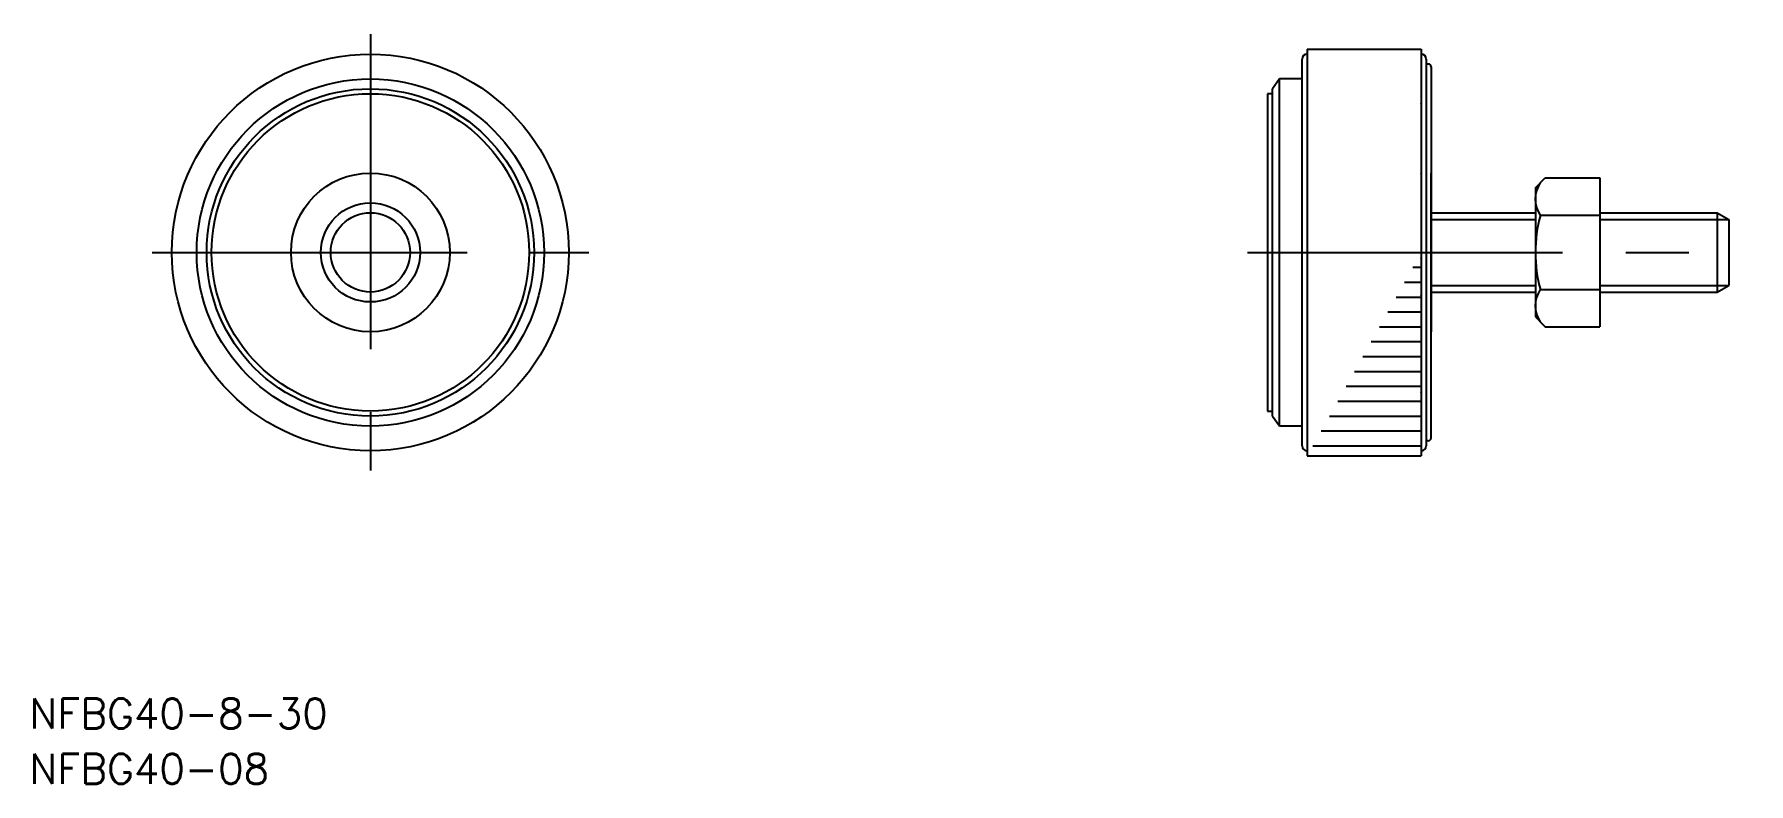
# Model space of a CAD drawing. Extents: x -34 to 139, y -54 to 22.
import ezdxf

# ---------------------------------------------------------------- set-up
doc = ezdxf.new("R2010")
doc.units = 0
doc.linetypes.add('CENTER', pattern=[50.8, 31.75, -6.35, 6.35, -6.35])
doc.layers.get('0').update_dxf_attribs({"linetype": 'CONTINUOUS'})
doc.layers.add('CENTER', color=1, linetype='CENTER')
doc.styles.get("Standard").update_dxf_attribs({"font": 'txt.shx', "height": 3, "bigfont": 'bigfont.shx'})

# ---------------------------------------------------------------- blocks, each defined once
blk = doc.blocks.new('*U9')
at = {"color": 7, "linetype": 'CONTINUOUS'}
blk.add_text('NFBG40-8-30', height=3, dxfattribs=at).set_placement((-34.38, -48))
blk = doc.blocks.new('*U10')
at = {"color": 7, "linetype": 'CONTINUOUS'}
blk.add_text('NFBG40-08', height=3, dxfattribs=at).set_placement((-34.38, -53.58))

msp = doc.modelspace()

# ---------------------------------------------------------------- linework, layer by layer
at = {"color": 7, "linetype": 'CONTINUOUS'}
for p, q in [((93.906245, -19.500001), (93.906245, 19.5)), ((94.406245, 20.5), (94.406245, 20.459547)), ((94.406245, 20.5), (105.906245, 20.5)), ((94.406245, 20.459547), (94.406245, 20.338351)), ((94.406245, 20.338351), (94.406245, 20.136889)), ((94.406245, 20.136889), (94.406245, 19.855955)), ((94.406245, 19.855955), (94.406245, 19.496658)), ((94.406245, 19.496658), (94.406245, 19.060418)), ((94.406245, 19.060418), (94.406245, 18.548954)), ((105.906245, 20.5), (105.906245, 20.459547)), ((105.906245, 20.459547), (105.906245, 20.338351)), ((105.906245, 20.338351), (105.906245, 20.136889)), ((105.906245, 20.136889), (105.906245, 19.855955)), ((105.906245, 19.855955), (105.906245, 19.496658)), ((105.906245, 19.496658), (105.906245, 19.060418)), ((105.906245, 19.060418), (105.906245, 18.548954)), ((106.406245, 19.5), (106.406245, -19.500001)), ((91.606245, 17.5), (90.906244, 16.5)), ((93.906245, 17.5), (91.606245, 17.5)), ((91.606245, 0), (91.606245, 17.5)), ((94.406245, 18.548954), (94.406245, 17.964286)), ((94.406245, 17.964286), (94.406245, 17.308723)), ((94.406245, 17.308723), (94.406245, 16.584849)), ((105.906245, 18.548954), (105.906245, 17.964286)), ((105.906245, 17.964286), (105.906245, 17.308723)), ((105.906245, 17.308723), (105.906245, 16.584849)), ((106.606245, 19), (106.406245, 19)), ((106.906245, 18.7), (106.906245, -8.000001)), ((90.906244, 16), (90.406245, 16)), ((90.406245, 16), (90.406245, -16.000001)), ((90.906244, 0), (90.906244, 16.5)), ((94.406245, 16.584849), (94.406245, 15.805239)), ((94.406245, 15.805239), (94.406245, 15.80096)), ((94.406245, 15.80096), (94.406245, 15.795521)), ((94.406245, 15.795521), (94.406245, 15.004529)), ((105.906245, 16.584849), (105.906245, 15.805239)), ((105.906245, 15.80096), (105.906245, 15.805239)), ((105.906245, 15.80096), (105.906245, 15.795521)), ((105.906245, 15.795521), (105.906245, 15.004529)), ((94.406245, 15.004529), (94.406245, 14.999913)), ((94.406245, 14.999913), (94.406245, 14.943856)), ((94.406245, 14.943856), (94.406245, 14.144604)), ((94.406245, 14.144604), (94.406245, 14.139667)), ((94.406245, 14.139667), (94.406245, 14.033216)), ((94.406245, 14.033216), (94.406245, 13.228855)), ((105.906245, 14.999913), (105.906245, 15.004529)), ((105.906245, 14.999913), (105.906245, 14.943856)), ((105.906245, 14.943856), (105.906245, 14.144604)), ((105.906245, 14.139667), (105.906245, 14.144604)), ((105.906245, 14.139667), (105.906245, 14.033216)), ((105.906245, 14.033216), (105.906245, 13.228855)), ((94.406245, 13.228855), (94.406245, 13.223618)), ((94.406245, 13.223618), (94.406245, 13.067191)), ((94.406245, 13.067191), (94.406245, 12.260899)), ((94.406245, 12.260899), (94.406245, 12.255382)), ((94.406245, 12.255382), (94.406245, 12.049597)), ((105.906245, 13.223618), (105.906245, 13.228855)), ((105.906245, 13.223618), (105.906245, 13.067191)), ((105.906245, 13.067191), (105.906245, 12.260899)), ((105.906245, 12.255382), (105.906245, 12.260899)), ((105.906245, 12.255382), (105.906245, 12.049597)), ((94.406245, 12.049597), (94.406245, 11.244554)), ((94.406245, 11.244554), (94.406245, 11.23878)), ((94.406245, 11.23878), (94.406245, 10.984449)), ((94.406245, 10.984449), (94.406245, 10.183832)), ((105.906245, 12.049597), (105.906245, 11.244554)), ((105.906245, 11.23878), (105.906245, 11.244554)), ((105.906245, 11.23878), (105.906245, 10.984449)), ((105.906245, 10.984449), (105.906245, 10.183832)), ((94.406245, 10.183832), (94.406245, 10.177823)), ((94.406245, 10.177823), (94.406245, 9.87595)), ((94.406245, 9.87595), (94.406245, 9.08292)), ((94.406245, 9.08292), (94.406245, 9.076699)), ((94.406245, 9.076699), (94.406245, 8.728475)), ((94.406245, 8.728475), (94.406245, 7.946161)), ((105.906245, 10.177823), (105.906245, 10.183832)), ((105.906245, 10.177823), (105.906245, 9.87595)), ((105.906245, 9.87595), (105.906245, 9.08292)), ((105.906245, 9.076699), (105.906245, 9.08292)), ((105.906245, 9.076699), (105.906245, 8.728475)), ((105.906245, 8.728475), (105.906245, 7.946161)), ((94.406245, 7.946161), (94.406245, 7.939754)), ((94.406245, 7.939754), (94.406245, 7.546553)), ((94.406245, 7.546553), (94.406245, 6.778042)), ((105.906245, 7.939754), (105.906245, 7.946161)), ((105.906245, 7.939754), (105.906245, 7.546553)), ((105.906245, 7.546553), (105.906245, 6.778042)), ((106.906245, -18.7), (106.906245, 8.000001)), ((117.406244, 6.50555), (118.406244, 7.50555)), ((118.406244, 7.50555), (123.906244, 7.50555)), ((123.906244, 7.50555), (123.906244, -7.50555)), ((94.406245, 6.778042), (94.406245, 6.771474)), ((94.406245, 6.771474), (94.406245, 6.334848)), ((94.406245, 6.334848), (94.406245, 5.583174)), ((94.406245, 5.583174), (94.406245, 5.57647)), ((94.406245, 5.57647), (94.406245, 5.098142)), ((105.906245, 6.771474), (105.906245, 6.778042)), ((105.906245, 6.771474), (105.906245, 6.334848)), ((105.906245, 6.334848), (105.906245, 5.583174)), ((105.906245, 5.57647), (105.906245, 5.583174)), ((105.906245, 5.57647), (105.906245, 5.098142)), ((117.406244, 6.50555), (117.406244, -6.50555)), ((94.406245, 5.098142), (94.406245, 4.366271)), ((94.406245, 4.366271), (94.406245, 4.359458)), ((94.406245, 4.359458), (94.406245, 3.841317)), ((94.406245, 3.841317), (94.406245, 3.132137)), ((105.906245, 5.098142), (105.906245, 4.366271)), ((105.906245, 4.359458), (105.906245, 4.366271)), ((105.906245, 4.359458), (105.906245, 3.841317)), ((105.906245, 3.841317), (105.906245, 3.132137)), ((106.906245, 4), (117.406244, 4)), ((117.906244, 3.75278), (123.906244, 3.75278)), ((123.906244, 4), (135.734512, 4)), ((135.734512, 4), (135.734512, -4)), ((135.734512, 4), (136.906244, 3.3235)), ((94.406245, 3.132137), (94.406245, 3.125241)), ((94.406245, 3.125241), (94.406245, 2.569331)), ((94.406245, 2.569331), (94.406245, 1.885641)), ((94.406245, 1.885641), (94.406245, 1.878691)), ((94.406245, 1.878691), (94.406245, 1.287205)), ((105.906245, 3.125241), (105.906245, 3.132137)), ((105.906245, 3.125241), (105.906245, 2.569331)), ((105.906245, 2.569331), (105.906245, 1.885641)), ((105.906245, 1.878691), (105.906245, 1.885641)), ((105.906245, 1.878691), (105.906245, 1.287205)), ((136.906244, 3.3235), (136.906244, -3.3235)), ((90.906244, -16.5), (90.906244, 0)), ((91.606245, -17.5), (91.606245, 0)), ((94.406245, 1.287205), (94.406245, 0.631704)), ((94.406245, 0.631704), (94.406245, 0.624726)), ((94.406245, 0.624726), (94.406245, 0)), ((94.406245, 0), (94.406245, -0.624727)), ((105.906245, 1.287205), (105.906245, 0.631704)), ((105.906245, 0.624726), (105.906245, 0.631704)), ((105.906245, 0.624726), (105.906245, 0)), ((105.906245, 0), (105.906245, -0.624727)), ((94.406245, -0.624727), (94.406245, -0.631704)), ((94.406245, -0.631704), (94.406245, -1.287206)), ((94.406245, -1.287206), (94.406245, -1.878691)), ((105.064782, -1.5), (105.906245, -1.5)), ((105.906245, -0.631704), (105.906245, -0.624727)), ((105.906245, -0.631704), (105.906245, -1.287206)), ((105.906245, -1.287206), (105.906245, -1.878691)), ((105.906245, -1.307625), (105.906245, -1.768365)), ((94.406245, -1.878691), (94.406245, -1.885642)), ((94.406245, -1.885642), (94.406245, -2.569332)), ((94.406245, -2.569332), (94.406245, -3.125242)), ((94.406245, -3.125242), (94.406245, -3.132137)), ((94.406245, -3.132137), (94.406245, -3.841317)), ((104.223318, -3), (105.906245, -3)), ((105.906245, -1.885642), (105.906245, -1.878691)), ((105.906245, -1.885642), (105.906245, -2.569332)), ((105.906245, -2.569332), (105.906245, -3.125242)), ((105.906245, -3.132137), (105.906245, -3.125242)), ((105.906245, -3.132137), (105.906245, -3.841317)), ((135.734512, -4), (136.906244, -3.3235)), ((94.406245, -3.841317), (94.406245, -4.359458)), ((94.406245, -4.359458), (94.406245, -4.366272)), ((94.406245, -4.366272), (94.406245, -5.098143)), ((94.406245, -5.098143), (94.406245, -5.57647)), ((103.381855, -4.5), (105.906245, -4.5)), ((105.906245, -3.841317), (105.906245, -4.359458)), ((105.906245, -4.366272), (105.906245, -4.359458)), ((105.906245, -4.366272), (105.906245, -5.098143)), ((105.906245, -5.098143), (105.906245, -5.57647)), ((106.906245, -4), (117.406244, -4)), ((117.906244, -3.75278), (123.906244, -3.75278)), ((123.906244, -4), (135.734512, -4)), ((94.406245, -5.57647), (94.406245, -5.583174)), ((94.406245, -5.583174), (94.406245, -6.334849)), ((94.406245, -6.334849), (94.406245, -6.771474)), ((94.406245, -6.771474), (94.406245, -6.778043)), ((94.406245, -6.778043), (94.406245, -7.546554)), ((102.540392, -6), (105.906245, -6)), ((105.906245, -5.583174), (105.906245, -5.57647)), ((105.906245, -5.583174), (105.906245, -6.334849)), ((105.906245, -6.334849), (105.906245, -6.771474)), ((105.906245, -6.778043), (105.906245, -6.771474)), ((105.906245, -6.778043), (105.906245, -7.546554)), ((117.406244, -6.50556), (118.406244, -7.50556)), ((94.406245, -7.546554), (94.406245, -7.939754)), ((94.406245, -7.939754), (94.406245, -7.946162)), ((94.406245, -7.946162), (94.406245, -8.728476)), ((101.698928, -7.5), (105.906245, -7.5)), ((105.906245, -7.546554), (105.906245, -7.939754)), ((105.906245, -7.946162), (105.906245, -7.939754)), ((105.906245, -7.946162), (105.906245, -8.728476)), ((118.406244, -7.50555), (123.906244, -7.50555)), ((94.406245, -8.728476), (94.406245, -9.0767)), ((94.406245, -9.0767), (94.406245, -9.08292)), ((94.406245, -9.08292), (94.406245, -9.875951)), ((94.406245, -9.875951), (94.406245, -10.177824)), ((94.406245, -10.177824), (94.406245, -10.183833)), ((94.406245, -10.183833), (94.406245, -10.98445)), ((100.857465, -9), (105.906245, -9)), ((105.906245, -8.728476), (105.906245, -9.0767)), ((105.906245, -9.08292), (105.906245, -9.0767)), ((105.906245, -9.08292), (105.906245, -9.875951)), ((105.906245, -9.875951), (105.906245, -10.177824)), ((105.906245, -10.183833), (105.906245, -10.177824)), ((105.906245, -10.183833), (105.906245, -10.98445)), ((94.406245, -10.98445), (94.406245, -11.23878)), ((94.406245, -11.23878), (94.406245, -11.244554)), ((94.406245, -11.244554), (94.406245, -12.049598)), ((94.406245, -12.049598), (94.406245, -12.255383)), ((99.174538, -12), (105.906245, -12)), ((100.016001, -10.5), (105.906245, -10.5)), ((105.906245, -10.98445), (105.906245, -11.23878)), ((105.906245, -11.244554), (105.906245, -11.23878)), ((105.906245, -11.244554), (105.906245, -12.049598)), ((105.906245, -12.049598), (105.906245, -12.255383)), ((94.406245, -12.255383), (94.406245, -12.260899)), ((94.406245, -12.260899), (94.406245, -13.067192)), ((94.406245, -13.067192), (94.406245, -13.223619)), ((94.406245, -13.223619), (94.406245, -13.228855)), ((94.406245, -13.228855), (94.406245, -14.033216)), ((98.333075, -13.5), (105.906245, -13.5)), ((105.906245, -12.260899), (105.906245, -12.255383)), ((105.906245, -12.260899), (105.906245, -13.067192)), ((105.906245, -13.067192), (105.906245, -13.223619)), ((105.906245, -13.228855), (105.906245, -13.223619)), ((105.906245, -13.228855), (105.906245, -14.033216)), ((94.406245, -14.033216), (94.406245, -14.139667)), ((94.406245, -14.139667), (94.406245, -14.144604)), ((94.406245, -14.144604), (94.406245, -14.943857)), ((94.406245, -14.943857), (94.406245, -14.999913)), ((94.406245, -14.999913), (94.406245, -15.00453)), ((94.406245, -15.00453), (94.406245, -15.795522)), ((97.491611, -15), (105.906245, -15)), ((105.906245, -14.033216), (105.906245, -14.139667)), ((105.906245, -14.144604), (105.906245, -14.139667)), ((105.906245, -14.144604), (105.906245, -14.943857)), ((105.906245, -14.943857), (105.906245, -14.999913)), ((105.906245, -15.00453), (105.906245, -14.999913)), ((105.906245, -15.00453), (105.906245, -15.795522)), ((90.406245, -16.000001), (90.906244, -16.000001)), ((90.906244, -16.5), (91.606245, -17.5)), ((94.406245, -15.795522), (94.406245, -15.800961)), ((94.406245, -15.800961), (94.406245, -15.805239)), ((94.406245, -15.805239), (94.406245, -16.584849)), ((94.406245, -16.584849), (94.406245, -17.308724)), ((96.650148, -16.5), (105.906245, -16.5)), ((105.906245, -15.795522), (105.906245, -15.800961)), ((105.906245, -15.805239), (105.906245, -15.800961)), ((105.906245, -15.805239), (105.906245, -16.584849)), ((105.906245, -16.584849), (105.906245, -17.308724)), ((91.606245, -17.5), (93.906245, -17.5)), ((94.406245, -17.308724), (94.406245, -17.964287)), ((94.406245, -17.964287), (94.406245, -18.548955)), ((94.406245, -18.548955), (94.406245, -19.060418)), ((95.808685, -18), (105.906245, -18)), ((105.906245, -17.308724), (105.906245, -17.964287)), ((105.906245, -17.964287), (105.906245, -18.548955)), ((105.906245, -18.548955), (105.906245, -19.060418)), ((106.606245, -19), (106.406245, -19)), ((94.406245, -19.060418), (94.406245, -19.496659)), ((94.406245, -19.496659), (94.406245, -19.855956)), ((94.406245, -19.855956), (94.406245, -20.136889)), ((94.406245, -20.136889), (94.406245, -20.338351)), ((94.406245, -20.338351), (94.406245, -20.459548)), ((94.406245, -20.459548), (94.406245, -20.500001)), ((94.406245, -20.500001), (105.906245, -20.500001)), ((94.967221, -19.5), (105.906245, -19.5)), ((105.906245, -19.060418), (105.906245, -19.496659)), ((105.906245, -19.496659), (105.906245, -19.855956)), ((105.906245, -19.855956), (105.906245, -20.136889)), ((105.906245, -20.136889), (105.906245, -20.338351)), ((105.906245, -20.338351), (105.906245, -20.459548)), ((105.906245, -20.459548), (105.906245, -20.500001))]:
    msp.add_line(p, q, dxfattribs=at)
at = {"color": 3, "linetype": 'CONTINUOUS'}
for p, q in [((106.906245, 3.3235), (117.406244, 3.3235)), ((123.906244, 3.3235), (136.906244, 3.3235)), ((106.906245, -3.3235), (117.406244, -3.3235)), ((123.906244, -3.3235), (136.906244, -3.3235))]:
    msp.add_line(p, q, dxfattribs=at)
at = {"color": 7, "linetype": 'CONTINUOUS'}
for centre, radius in [((0.001764, 0), 20), ((0, -0.003062), 17.503062), ((0.001764, 0), 16.5), ((0, 0), 16), ((0.001764, 0), 8), ((0.001764, 0), 5), ((0.001764, 0), 4)]:
    msp.add_circle(centre, radius, dxfattribs=at)
for centre, radius, start, end in [((94.406245, 19.5), 0.5, 90, 180), ((105.906245, 19.5), 0.5, 0, 90), ((106.606245, 18.7), 0.3, 0, 90), ((120.238844, 5.37917), 2.84365, 145.115005, 214.88501), ((131.739546, 0), 14.3333, 164.822006, 195.178009), ((120.238844, -5.37917), 2.84365, 145.115005, 214.88501), ((106.606245, -18.7), 0.3, 270, 0), ((94.406245, -19.5), 0.5, 180, 270), ((105.906245, -19.5), 0.5, 270, 0)]:
    msp.add_arc(centre, radius, start, end, dxfattribs=at)
at = {"layer": 'CENTER', "color": 1, "linetype": 'CENTER'}
for p, q in [((0, 22), (0, -22)), ((-21.998236, 0), (22.001764, 0)), ((88.406245, 0), (138.906244, 0))]:
    msp.add_line(p, q, dxfattribs=at)

# ---------------------------------------------------------------- block references
at = {"color": 7, "linetype": 'CONTINUOUS'}
for name in ['*U9', '*U10']:
    msp.add_blockref(name, (0, 0), dxfattribs=at)

doc.saveas('drawing.dxf')
